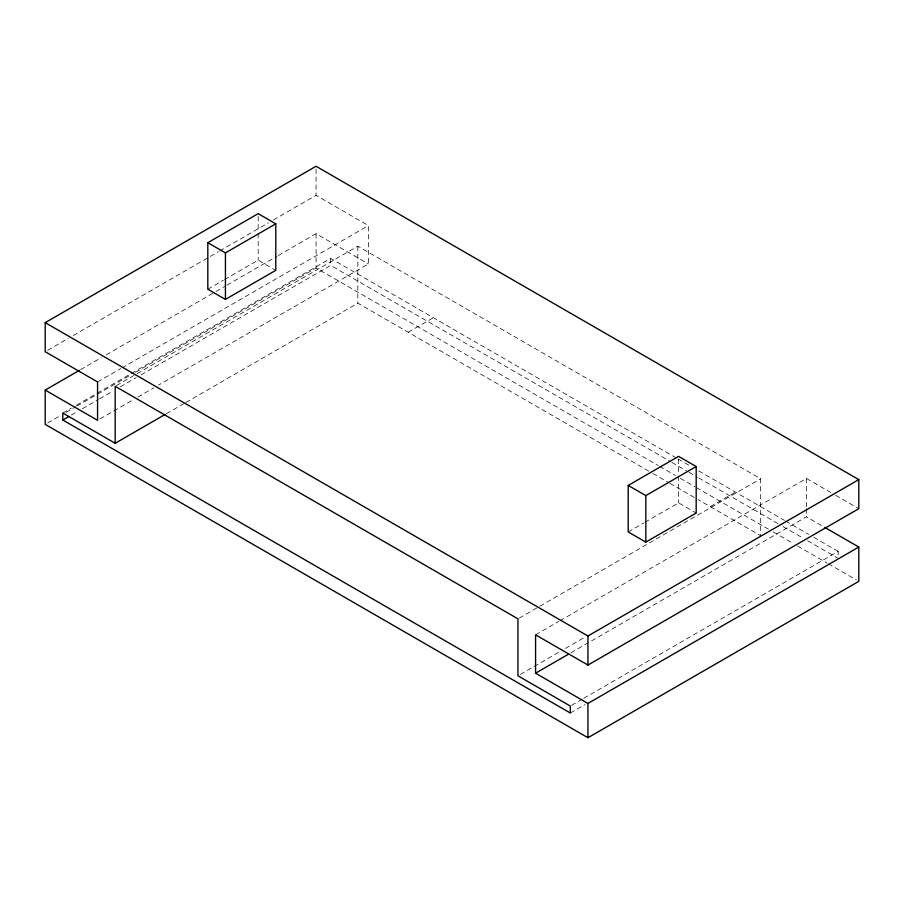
<?xml version="1.0" encoding="UTF-8"?>
<svg xmlns="http://www.w3.org/2000/svg" width="904" height="904" viewBox="0 0 904 904"><rect width="100%" height="100%" fill="white"/><g stroke="black" fill="none" stroke-linecap="round" stroke-linejoin="round"><path stroke-width="0.68" stroke-dasharray="4.52 3.39" d="M47.641 350.311L68.388 338.333M73.258 335.52L218.452 251.685M219.672 250.984L268.477 222.813M273.358 219.988L316.061 195.332L368.425 225.571L368.425 263.934L158.562 385.093M207.818 289.223L223.401 280.229M224.599 279.528L258.171 260.16L275.788 270.33M80.58 369.657L101.327 357.679M106.209 354.865L214.79 292.173M216.011 291.472L225.774 285.833M226.994 285.133L277.019 256.25M278.24 255.538L316.061 233.707L368.425 263.934M97.564 381.951L120.74 368.561M121.961 367.86L368.425 225.571M62.817 413.049L71.382 408.111M76.275 405.286L95.847 393.986M97.067 393.274L130.086 374.211M131.306 373.51L330.661 258.408L676.746 458.226M47.641 422.982L61.065 415.23M65.947 412.416L75.699 406.777M76.919 406.077L130.605 375.081M135.487 372.256L316.061 268.002L658.327 465.605M116.401 385.601L135.916 374.335M137.137 373.634L357.848 246.204L760.626 478.747L760.626 535.71L698.046 499.584M71.382 415.083L77.495 411.557M82.388 408.732L98.287 399.545M99.508 398.845L112.966 391.07M120.3 386.844L136.199 377.657M141.092 374.832L330.661 265.392L670.621 461.661M100.005 418.914L132.945 399.884M137.826 397.071L153.68 387.918M166.404 413.716L184.687 403.15M185.908 402.449L357.848 303.179L651.569 472.758M408.201 332.243L433.366 317.711M628.212 531.936L643.795 522.941M644.993 522.241L678.565 502.873L696.182 513.043M710.273 506.647L735.449 492.115M519.178 618.144L538.682 606.878M539.903 606.177L760.626 478.747M535.575 634.834L558.762 621.443M559.983 620.743L806.436 478.453L830.799 492.51M520.388 674.407L560.638 651.174M565.508 648.36L585.024 637.094M570.955 652.778L806.436 516.817L823.487 526.659M571.543 705.346L582.549 698.984M583.769 698.284L838.155 551.406L838.155 556.988M570.311 713.03L584.99 704.555M835.669 495.324L858.8 508.681M677.966 458.927L691.424 466.69M698.758 470.927L784.356 520.354M785.587 521.054L808.809 534.467M813.702 537.292L838.155 551.406M671.841 462.373L687.741 471.549M688.972 472.25L697.526 477.199M698.747 477.9L778.242 523.789M783.124 526.614L802.695 537.914M807.588 540.739L838.155 558.389M659.547 466.317L675.446 475.493M680.328 478.318L695.006 486.781M696.227 487.493L768.343 529.122M773.236 531.947L792.797 543.236M797.678 546.061L827.013 563M828.245 563.712L856.359 579.939M652.801 473.459L668.7 482.646M669.92 483.346L696.826 498.884M806.436 478.453L806.436 507.223M806.436 508.602L806.436 516.817M678.565 459.175L678.565 474.679M678.565 476.092L678.565 502.873M357.848 246.204L357.848 303.179M330.661 258.408L330.661 265.392M316.061 169.037L316.061 195.332M316.061 233.707L316.061 268.002M258.171 216.463L258.171 231.966M258.171 233.379L258.171 260.16"/><path stroke-width="1.36" d="M45.2 390.087L97.564 420.315L97.564 381.951L45.2 351.712L45.2 322.649L316.061 166.268L858.8 479.617L858.8 508.681L587.939 665.061L535.575 634.834L535.575 673.197L587.939 703.436L858.8 547.056L858.8 581.351L587.939 737.732L45.2 424.383L45.2 390.087L79.36 370.357M207.818 242.713L258.171 213.649L275.788 223.819L275.788 270.33L225.435 299.393L207.818 289.223L207.818 242.713L225.435 252.883L275.788 223.819M165.183 414.416L115.181 443.276L62.817 413.049L62.817 420.021L68.941 416.495M628.212 485.425L678.565 456.362L696.182 466.532L696.182 513.043L645.829 542.106L628.212 531.936L628.212 485.425L645.829 495.595L696.182 466.532M45.2 322.649L587.939 635.998L858.8 479.617M535.575 673.197L568.514 654.18M824.708 527.371L858.8 547.056M62.817 420.021L570.311 713.03L570.311 706.047L517.958 675.819L517.958 618.844L115.181 386.313L115.181 443.276M645.829 495.595L645.829 542.106M587.939 635.998L587.939 665.061M587.939 703.436L587.939 737.732M225.435 252.883L225.435 299.393"/></g></svg>
